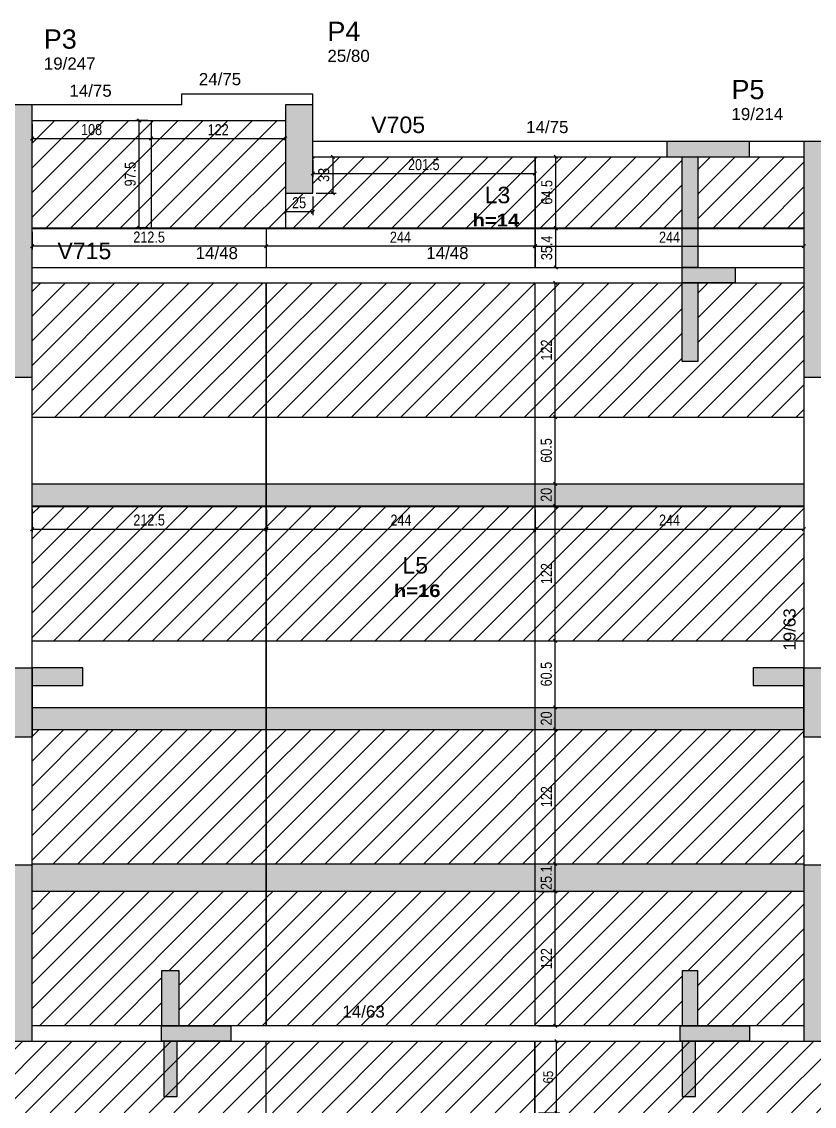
# Model space of a CAD drawing. Extents: x 3022 to 8661, y -614 to 3008.
# Drawn here: x 4846 to 5566, y 1190 to 2175 of the extents above; entities that cross this region are included whole.
import ezdxf

# ---------------------------------------------------------------- set-up
doc = ezdxf.new("R2010")
doc.units = 0
doc.header["$PDMODE"] = 34
for name, color, linetype in [('COTA', 241, 'Continuous'), ('MTH-DIM-PILAR', 3, 'Continuous'), ('MTH-DIM-VIGA', 3, 'Continuous'), ('MTH-FACE-VIGA', 7, 'Continuous'), ('MTH-LINHA-SEÇÃO', 16, 'Continuous'), ('MTH-PILAR-SEGUE', 5, 'Continuous'), ('MTH-SOMBRA21', 150, 'Continuous'), ('MTH-SOMBRA25', 253, 'Continuous'), ('MTH-TIT1-PILAR', 5, 'Continuous'), ('MTH-TIT1-VIGA', 5, 'Continuous'), ('MTH-TXT-NEGRITO', 5, 'Continuous'), ('Painéis', 200, 'Continuous')]:
    doc.layers.add(name, color=color, linetype=linetype)
doc.layers.add('Hachura', color=251, linetype='Continuous', lineweight=9)
doc.styles.add('COTA TECNICA', font='techl___.ttf', dxfattribs={"height": 10})
doc.styles.add('COTA TECNICA-50', font='techl___.ttf', dxfattribs={"height": 9})
doc.styles.add('TQS_ARIAL', font='arial.ttf')
doc.styles.add('TQS_ARIAL_BLACK', font='ariblk.ttf')
doc.dimstyles.new('COTA PAINEL-50', dxfattribs={"dimtxt": 9, "dimasz": 3, "dimexe": 3, "dimexo": 3, "dimgap": 3, "dimtad": 1, "dimdec": 1, "dimzin": 12, "dimdsep": 46, "dimtxsty": 'COTA TECNICA-50', "dimblk1": 'OBLIQUE', "dimblk2": 'OBLIQUE', "dimsah": 1, "dimcen": 0.9, "dimclrd": 4, "dimclre": 4, "dimclrt": 240, "dimadec": 1, "dimazin": 3, "dimtfac": 1, "dimtdec": 1, "dimtmove": 0, "dimatfit": 3, "dimfxl": 1, "dimtolj": 1, "dimtzin": 12, "dimarcsym": 0})
doc.dimstyles.new('PAINEL', dxfattribs={"dimtxt": 10, "dimasz": 3, "dimexe": 3, "dimexo": 3, "dimgap": 3, "dimtad": 1, "dimdec": 1, "dimzin": 12, "dimdsep": 46, "dimtxsty": 'COTA TECNICA', "dimblk1": 'OBLIQUE', "dimblk2": 'OBLIQUE', "dimsah": 1, "dimcen": 0.9, "dimclrd": 4, "dimclre": 4, "dimclrt": 240, "dimadec": 1, "dimazin": 3, "dimtfac": 1, "dimtdec": 1, "dimtmove": 0, "dimatfit": 3, "dimfxl": 1, "dimtolj": 1, "dimtzin": 12, "dimarcsym": 0})
pattern_1 = [(45, (1084.576, 0), (-11.22532, 11.22532), [])]

# ---------------------------------------------------------------- blocks, each defined once
blk = doc.blocks.new('_Oblique')
at = {"color": 0, "linetype": 'ByBlock', "lineweight": -2}
blk.add_line((-0.5, -0.5), (0.5, 0.5), dxfattribs=at)
blk = doc.blocks.new('*D1265')
at = {"layer": 'COTA', "color": 4, "lineweight": -2, "transparency": 16777216}
for p, q in [((5315.64, 1249.35), (5335.02, 1249.35)), ((5332.02, 1184.35), (5332.02, 1249.35)), ((5315.64, 1184.35), (5335.02, 1184.35))]:
    blk.add_line(p, q, dxfattribs=at)
at = {"layer": 'Defpoints', "color": 0, "transparency": 16777216}
for p in [(5312.64, 1249.35), (5332.02, 1249.35), (5312.64, 1184.35)]:
    blk.add_point(p, dxfattribs=at)
at = {"layer": 'COTA', "color": 4, "lineweight": -2, "transparency": 16777216, "xscale": 3, "yscale": 3, "zscale": 3}
for p, rotation in [((5332.02, 1249.35), 90), ((5332.02, 1184.35), 270)]:
    blk.add_blockref('_Oblique', p, dxfattribs=dict(at, rotation=rotation))
at = {"layer": 'COTA', "color": 240, "transparency": 16777216, "insert": (5324.42, 1216.85), "char_height": 9, "attachment_point": 5, "rotation": 90, "style": 'COTA TECNICA-50'}
blk.add_mtext('\\A1;65', dxfattribs=at)
blk = doc.blocks.new('*D1333')
at = {"layer": 'COTA', "color": 4, "lineweight": -2, "transparency": 16777216}
for p, q in [((4855.64, 1732.45), (4855.64, 1711.42)), ((5068.14, 1731.95), (5068.14, 1711.42)), ((4855.64, 1714.42), (5068.14, 1714.42))]:
    blk.add_line(p, q, dxfattribs=at)
at = {"layer": 'Defpoints', "color": 0, "transparency": 16777216}
for p in [(4855.64, 1735.45), (5068.14, 1734.95), (5068.14, 1714.42)]:
    blk.add_point(p, dxfattribs=at)
at = {"layer": 'COTA', "color": 4, "lineweight": -2, "transparency": 16777216, "xscale": 3, "yscale": 3, "zscale": 3, "rotation": 180}
blk.add_blockref('_Oblique', (4855.64, 1714.42), dxfattribs=at)
at = {"layer": 'COTA', "color": 4, "lineweight": -2, "transparency": 16777216, "xscale": 3, "yscale": 3, "zscale": 3}
blk.add_blockref('_Oblique', (5068.14, 1714.42), dxfattribs=at)
at = {"layer": 'COTA', "color": 240, "transparency": 16777216, "insert": (4961.89, 1722.53), "char_height": 10, "attachment_point": 5, "style": 'COTA TECNICA'}
blk.add_mtext('\\A1;212.5', dxfattribs=at)
blk = doc.blocks.new('*D1334')
at = {"layer": 'COTA', "color": 4, "lineweight": -2, "transparency": 16777216}
for p, q in [((5068.64, 1731.95), (5068.64, 1711.42)), ((5312.64, 1731.95), (5312.64, 1711.42)), ((5068.64, 1714.42), (5312.64, 1714.42))]:
    blk.add_line(p, q, dxfattribs=at)
at = {"layer": 'Defpoints', "color": 0, "transparency": 16777216}
for p in [(5068.64, 1734.95), (5312.64, 1734.95), (5312.64, 1714.42)]:
    blk.add_point(p, dxfattribs=at)
at = {"layer": 'COTA', "color": 4, "lineweight": -2, "transparency": 16777216, "xscale": 3, "yscale": 3, "zscale": 3, "rotation": 180}
blk.add_blockref('_Oblique', (5068.64, 1714.42), dxfattribs=at)
at = {"layer": 'COTA', "color": 4, "lineweight": -2, "transparency": 16777216, "xscale": 3, "yscale": 3, "zscale": 3}
blk.add_blockref('_Oblique', (5312.64, 1714.42), dxfattribs=at)
at = {"layer": 'COTA', "color": 240, "transparency": 16777216, "insert": (5190.64, 1722.49), "char_height": 10, "attachment_point": 5, "style": 'COTA TECNICA'}
blk.add_mtext('\\A1;244', dxfattribs=at)
blk = doc.blocks.new('*D1335')
at = {"layer": 'COTA', "color": 4, "lineweight": -2, "transparency": 16777216}
for p, q in [((5312.64, 1731.95), (5312.64, 1711.42)), ((5556.64, 1731.95), (5556.64, 1711.42)), ((5312.64, 1714.42), (5556.64, 1714.42))]:
    blk.add_line(p, q, dxfattribs=at)
at = {"layer": 'Defpoints', "color": 0, "transparency": 16777216}
for p in [(5312.64, 1734.95), (5556.64, 1734.95), (5556.64, 1714.42)]:
    blk.add_point(p, dxfattribs=at)
at = {"layer": 'COTA', "color": 4, "lineweight": -2, "transparency": 16777216, "xscale": 3, "yscale": 3, "zscale": 3, "rotation": 180}
blk.add_blockref('_Oblique', (5312.64, 1714.42), dxfattribs=at)
at = {"layer": 'COTA', "color": 4, "lineweight": -2, "transparency": 16777216, "xscale": 3, "yscale": 3, "zscale": 3}
blk.add_blockref('_Oblique', (5556.64, 1714.42), dxfattribs=at)
at = {"layer": 'COTA', "color": 240, "transparency": 16777216, "insert": (5434.64, 1722.49), "char_height": 10, "attachment_point": 5, "style": 'COTA TECNICA'}
blk.add_mtext('\\A1;244', dxfattribs=at)
blk = doc.blocks.new('*D1336')
at = {"layer": 'COTA', "color": 4, "lineweight": -2, "transparency": 16777216}
for p, q in [((5315.64, 1385.35), (5333.82, 1385.35)), ((5330.82, 1263.35), (5330.82, 1385.35)), ((5315.64, 1263.35), (5333.82, 1263.35))]:
    blk.add_line(p, q, dxfattribs=at)
at = {"layer": 'Defpoints', "color": 0, "transparency": 16777216}
for p in [(5312.64, 1385.35), (5330.82, 1385.35), (5312.64, 1263.35)]:
    blk.add_point(p, dxfattribs=at)
at = {"layer": 'COTA', "color": 4, "lineweight": -2, "transparency": 16777216, "xscale": 3, "yscale": 3, "zscale": 3}
for p, rotation in [((5330.82, 1385.35), 90), ((5330.82, 1263.35), 270)]:
    blk.add_blockref('_Oblique', p, dxfattribs=dict(at, rotation=rotation))
at = {"layer": 'COTA', "color": 240, "transparency": 16777216, "insert": (5322.76, 1324.35), "char_height": 10, "attachment_point": 5, "rotation": 90, "style": 'COTA TECNICA'}
blk.add_mtext('\\A1;122', dxfattribs=at)
blk = doc.blocks.new('*D1337')
at = {"layer": 'COTA', "color": 4, "lineweight": -2, "transparency": 16777216}
for p, q in [((5315.64, 1410.45), (5333.82, 1410.45)), ((5330.82, 1385.35), (5330.82, 1410.45)), ((5315.64, 1385.35), (5333.82, 1385.35))]:
    blk.add_line(p, q, dxfattribs=at)
at = {"layer": 'Defpoints', "color": 0, "transparency": 16777216}
for p in [(5312.64, 1410.45), (5330.82, 1410.45), (5312.64, 1385.35)]:
    blk.add_point(p, dxfattribs=at)
at = {"layer": 'COTA', "color": 4, "lineweight": -2, "transparency": 16777216, "xscale": 3, "yscale": 3, "zscale": 3}
for p, rotation in [((5330.82, 1410.45), 90), ((5330.82, 1385.35), 270)]:
    blk.add_blockref('_Oblique', p, dxfattribs=dict(at, rotation=rotation))
at = {"layer": 'COTA', "color": 240, "transparency": 16777216, "insert": (5322.71, 1397.9), "char_height": 10, "attachment_point": 5, "rotation": 90, "style": 'COTA TECNICA'}
blk.add_mtext('\\A1;25.1', dxfattribs=at)
blk = doc.blocks.new('*D1338')
at = {"layer": 'COTA', "color": 4, "lineweight": -2, "transparency": 16777216}
for p, q in [((5315.64, 1532.45), (5333.82, 1532.45)), ((5330.82, 1410.45), (5330.82, 1532.45)), ((5315.64, 1410.45), (5333.82, 1410.45))]:
    blk.add_line(p, q, dxfattribs=at)
at = {"layer": 'Defpoints', "color": 0, "transparency": 16777216}
for p in [(5312.64, 1532.45), (5330.82, 1532.45), (5312.64, 1410.45)]:
    blk.add_point(p, dxfattribs=at)
at = {"layer": 'COTA', "color": 4, "lineweight": -2, "transparency": 16777216, "xscale": 3, "yscale": 3, "zscale": 3}
for p, rotation in [((5330.82, 1532.45), 90), ((5330.82, 1410.45), 270)]:
    blk.add_blockref('_Oblique', p, dxfattribs=dict(at, rotation=rotation))
at = {"layer": 'COTA', "color": 240, "transparency": 16777216, "insert": (5322.76, 1471.45), "char_height": 10, "attachment_point": 5, "rotation": 90, "style": 'COTA TECNICA'}
blk.add_mtext('\\A1;122', dxfattribs=at)
blk = doc.blocks.new('*D1339')
at = {"layer": 'COTA', "color": 4, "lineweight": -2, "transparency": 16777216}
for p, q in [((5315.64, 1552.45), (5333.82, 1552.45)), ((5330.82, 1532.45), (5330.82, 1552.45)), ((5315.64, 1532.45), (5333.82, 1532.45))]:
    blk.add_line(p, q, dxfattribs=at)
at = {"layer": 'Defpoints', "color": 0, "transparency": 16777216}
for p in [(5312.64, 1552.45), (5330.82, 1552.45), (5312.64, 1532.45)]:
    blk.add_point(p, dxfattribs=at)
at = {"layer": 'COTA', "color": 4, "lineweight": -2, "transparency": 16777216, "xscale": 3, "yscale": 3, "zscale": 3}
for p, rotation in [((5330.82, 1552.45), 90), ((5330.82, 1532.45), 270)]:
    blk.add_blockref('_Oblique', p, dxfattribs=dict(at, rotation=rotation))
at = {"layer": 'COTA', "color": 240, "transparency": 16777216, "insert": (5322.72, 1542.45), "char_height": 10, "attachment_point": 5, "rotation": 90, "style": 'COTA TECNICA'}
blk.add_mtext('\\A1;20', dxfattribs=at)
blk = doc.blocks.new('*D1340')
at = {"layer": 'COTA', "color": 4, "lineweight": -2, "transparency": 16777216}
for p, q in [((5315.64, 1612.95), (5333.82, 1612.95)), ((5330.82, 1552.45), (5330.82, 1612.95)), ((5315.64, 1552.45), (5333.82, 1552.45))]:
    blk.add_line(p, q, dxfattribs=at)
at = {"layer": 'Defpoints', "color": 0, "transparency": 16777216}
for p in [(5312.64, 1612.95), (5330.82, 1612.95), (5312.64, 1552.45)]:
    blk.add_point(p, dxfattribs=at)
at = {"layer": 'COTA', "color": 4, "lineweight": -2, "transparency": 16777216, "xscale": 3, "yscale": 3, "zscale": 3}
for p, rotation in [((5330.82, 1612.95), 90), ((5330.82, 1552.45), 270)]:
    blk.add_blockref('_Oblique', p, dxfattribs=dict(at, rotation=rotation))
at = {"layer": 'COTA', "color": 240, "transparency": 16777216, "insert": (5322.71, 1582.7), "char_height": 10, "attachment_point": 5, "rotation": 90, "style": 'COTA TECNICA'}
blk.add_mtext('\\A1;60.5', dxfattribs=at)
blk = doc.blocks.new('*D1341')
at = {"layer": 'COTA', "color": 4, "lineweight": -2, "transparency": 16777216}
for p, q in [((5315.64, 1734.95), (5333.82, 1734.95)), ((5330.82, 1612.95), (5330.82, 1734.95)), ((5315.64, 1612.95), (5333.82, 1612.95))]:
    blk.add_line(p, q, dxfattribs=at)
at = {"layer": 'Defpoints', "color": 0, "transparency": 16777216}
for p in [(5312.64, 1734.95), (5330.82, 1734.95), (5312.64, 1612.95)]:
    blk.add_point(p, dxfattribs=at)
at = {"layer": 'COTA', "color": 4, "lineweight": -2, "transparency": 16777216, "xscale": 3, "yscale": 3, "zscale": 3}
for p, rotation in [((5330.82, 1734.95), 90), ((5330.82, 1612.95), 270)]:
    blk.add_blockref('_Oblique', p, dxfattribs=dict(at, rotation=rotation))
at = {"layer": 'COTA', "color": 240, "transparency": 16777216, "insert": (5322.76, 1673.95), "char_height": 10, "attachment_point": 5, "rotation": 90, "style": 'COTA TECNICA'}
blk.add_mtext('\\A1;122', dxfattribs=at)
blk = doc.blocks.new('*D1342')
at = {"layer": 'COTA', "color": 4, "lineweight": -2, "transparency": 16777216}
for p, q in [((5315.64, 1755.45), (5333.82, 1755.45)), ((5330.82, 1735.45), (5330.82, 1755.45)), ((5315.64, 1735.45), (5333.82, 1735.45))]:
    blk.add_line(p, q, dxfattribs=at)
at = {"layer": 'Defpoints', "color": 0, "transparency": 16777216}
for p in [(5312.64, 1755.45), (5330.82, 1755.45), (5312.64, 1735.45)]:
    blk.add_point(p, dxfattribs=at)
at = {"layer": 'COTA', "color": 4, "lineweight": -2, "transparency": 16777216, "xscale": 3, "yscale": 3, "zscale": 3}
for p, rotation in [((5330.82, 1755.45), 90), ((5330.82, 1735.45), 270)]:
    blk.add_blockref('_Oblique', p, dxfattribs=dict(at, rotation=rotation))
at = {"layer": 'COTA', "color": 240, "transparency": 16777216, "insert": (5322.72, 1745.45), "char_height": 10, "attachment_point": 5, "rotation": 90, "style": 'COTA TECNICA'}
blk.add_mtext('\\A1;20', dxfattribs=at)
blk = doc.blocks.new('*D1343')
at = {"layer": 'COTA', "color": 4, "lineweight": -2, "transparency": 16777216}
for p, q in [((5315.64, 1815.95), (5333.82, 1815.95)), ((5330.82, 1755.45), (5330.82, 1815.95)), ((5315.64, 1755.45), (5333.82, 1755.45))]:
    blk.add_line(p, q, dxfattribs=at)
at = {"layer": 'Defpoints', "color": 0, "transparency": 16777216}
for p in [(5312.64, 1815.95), (5330.82, 1815.95), (5312.64, 1755.45)]:
    blk.add_point(p, dxfattribs=at)
at = {"layer": 'COTA', "color": 4, "lineweight": -2, "transparency": 16777216, "xscale": 3, "yscale": 3, "zscale": 3}
for p, rotation in [((5330.82, 1815.95), 90), ((5330.82, 1755.45), 270)]:
    blk.add_blockref('_Oblique', p, dxfattribs=dict(at, rotation=rotation))
at = {"layer": 'COTA', "color": 240, "transparency": 16777216, "insert": (5322.71, 1785.7), "char_height": 10, "attachment_point": 5, "rotation": 90, "style": 'COTA TECNICA'}
blk.add_mtext('\\A1;60.5', dxfattribs=at)
blk = doc.blocks.new('*D1344')
at = {"layer": 'COTA', "color": 4, "lineweight": -2, "transparency": 16777216}
for p, q in [((5315.64, 1937.95), (5333.82, 1937.95)), ((5330.82, 1815.95), (5330.82, 1937.95)), ((5315.64, 1815.95), (5333.82, 1815.95))]:
    blk.add_line(p, q, dxfattribs=at)
at = {"layer": 'Defpoints', "color": 0, "transparency": 16777216}
for p in [(5312.64, 1937.95), (5330.82, 1937.95), (5312.64, 1815.95)]:
    blk.add_point(p, dxfattribs=at)
at = {"layer": 'COTA', "color": 4, "lineweight": -2, "transparency": 16777216, "xscale": 3, "yscale": 3, "zscale": 3}
for p, rotation in [((5330.82, 1937.95), 90), ((5330.82, 1815.95), 270)]:
    blk.add_blockref('_Oblique', p, dxfattribs=dict(at, rotation=rotation))
at = {"layer": 'COTA', "color": 240, "transparency": 16777216, "insert": (5322.76, 1876.95), "char_height": 10, "attachment_point": 5, "rotation": 90, "style": 'COTA TECNICA'}
blk.add_mtext('\\A1;122', dxfattribs=at)
blk = doc.blocks.new('*D1357')
at = {"layer": 'COTA', "color": 4, "lineweight": -2, "transparency": 16777216}
for p, q in [((4855.64, 2082.35), (4855.64, 2065.85)), ((4963.64, 2082.35), (4963.64, 2065.85)), ((4855.64, 2068.85), (4963.64, 2068.85))]:
    blk.add_line(p, q, dxfattribs=at)
at = {"layer": 'Defpoints', "color": 0, "transparency": 16777216}
for p in [(4855.64, 2085.35), (4963.64, 2085.35), (4963.64, 2068.85)]:
    blk.add_point(p, dxfattribs=at)
at = {"layer": 'COTA', "color": 4, "lineweight": -2, "transparency": 16777216, "xscale": 3, "yscale": 3, "zscale": 3, "rotation": 180}
blk.add_blockref('_Oblique', (4855.64, 2068.85), dxfattribs=at)
at = {"layer": 'COTA', "color": 4, "lineweight": -2, "transparency": 16777216, "xscale": 3, "yscale": 3, "zscale": 3}
blk.add_blockref('_Oblique', (4963.64, 2068.85), dxfattribs=at)
at = {"layer": 'COTA', "color": 240, "transparency": 16777216, "insert": (4909.64, 2076.97), "char_height": 10, "attachment_point": 5, "style": 'COTA TECNICA'}
blk.add_mtext('\\A1;108', dxfattribs=at)
blk = doc.blocks.new('*D1358')
at = {"layer": 'COTA', "color": 4, "lineweight": -2, "transparency": 16777216}
for p, q in [((4963.64, 2082.35), (4963.64, 2065.85)), ((5085.64, 2082.35), (5085.64, 2065.85)), ((4963.64, 2068.85), (5085.64, 2068.85))]:
    blk.add_line(p, q, dxfattribs=at)
at = {"layer": 'Defpoints', "color": 0, "transparency": 16777216}
for p in [(4963.64, 2085.35), (5085.64, 2085.35), (5085.64, 2068.85)]:
    blk.add_point(p, dxfattribs=at)
at = {"layer": 'COTA', "color": 4, "lineweight": -2, "transparency": 16777216, "xscale": 3, "yscale": 3, "zscale": 3, "rotation": 180}
blk.add_blockref('_Oblique', (4963.64, 2068.85), dxfattribs=at)
at = {"layer": 'COTA', "color": 4, "lineweight": -2, "transparency": 16777216, "xscale": 3, "yscale": 3, "zscale": 3}
blk.add_blockref('_Oblique', (5085.64, 2068.85), dxfattribs=at)
at = {"layer": 'COTA', "color": 240, "transparency": 16777216, "insert": (5024.64, 2076.91), "char_height": 10, "attachment_point": 5, "style": 'COTA TECNICA'}
blk.add_mtext('\\A1;122', dxfattribs=at)
blk = doc.blocks.new('*D1359')
at = {"layer": 'COTA', "color": 4, "lineweight": -2, "transparency": 16777216}
for p, q in [((4960.64, 2085.35), (4949.88, 2085.35)), ((4952.88, 1987.85), (4952.88, 2085.35)), ((4960.64, 1987.85), (4949.88, 1987.85))]:
    blk.add_line(p, q, dxfattribs=at)
at = {"layer": 'Defpoints', "color": 0, "transparency": 16777216}
for p in [(4952.88, 2085.35), (4963.64, 2085.35), (4963.64, 1987.85)]:
    blk.add_point(p, dxfattribs=at)
at = {"layer": 'COTA', "color": 4, "lineweight": -2, "transparency": 16777216, "xscale": 3, "yscale": 3, "zscale": 3}
for p, rotation in [((4952.88, 2085.35), 90), ((4952.88, 1987.85), 270)]:
    blk.add_blockref('_Oblique', p, dxfattribs=dict(at, rotation=rotation))
at = {"layer": 'COTA', "color": 240, "transparency": 16777216, "insert": (4944.74, 2036.6), "char_height": 10, "attachment_point": 5, "rotation": 90, "style": 'COTA TECNICA'}
blk.add_mtext('\\A1;97.5', dxfattribs=at)
blk = doc.blocks.new('*D1362')
at = {"layer": 'COTA', "color": 4, "lineweight": -2, "transparency": 16777216}
for p, q in [((5312.64, 1984.85), (5312.64, 1968.27)), ((5556.64, 1984.85), (5556.64, 1968.27)), ((5312.64, 1971.27), (5556.64, 1971.27))]:
    blk.add_line(p, q, dxfattribs=at)
at = {"layer": 'Defpoints', "color": 0, "transparency": 16777216}
for p in [(5312.64, 1987.85), (5556.64, 1987.85), (5556.64, 1971.27)]:
    blk.add_point(p, dxfattribs=at)
at = {"layer": 'COTA', "color": 4, "lineweight": -2, "transparency": 16777216, "xscale": 3, "yscale": 3, "zscale": 3, "rotation": 180}
blk.add_blockref('_Oblique', (5312.64, 1971.27), dxfattribs=at)
at = {"layer": 'COTA', "color": 4, "lineweight": -2, "transparency": 16777216, "xscale": 3, "yscale": 3, "zscale": 3}
blk.add_blockref('_Oblique', (5556.64, 1971.27), dxfattribs=at)
at = {"layer": 'COTA', "color": 240, "transparency": 16777216, "insert": (5434.64, 1979.34), "char_height": 10, "attachment_point": 5, "style": 'COTA TECNICA'}
blk.add_mtext('\\A1;244', dxfattribs=at)
blk = doc.blocks.new('*D1363')
at = {"layer": 'COTA', "color": 4, "lineweight": -2, "transparency": 16777216}
for p, q in [((5068.14, 1984.35), (5068.14, 1968.27)), ((5312.14, 1984.35), (5312.14, 1968.27)), ((5312.14, 1971.27), (5068.14, 1971.27))]:
    blk.add_line(p, q, dxfattribs=at)
at = {"layer": 'Defpoints', "color": 0, "transparency": 16777216}
for p in [(5068.14, 1987.35), (5312.14, 1987.35), (5068.14, 1971.27)]:
    blk.add_point(p, dxfattribs=at)
at = {"layer": 'COTA', "color": 4, "lineweight": -2, "transparency": 16777216, "xscale": 3, "yscale": 3, "zscale": 3, "rotation": 180}
blk.add_blockref('_Oblique', (5068.14, 1971.27), dxfattribs=at)
at = {"layer": 'COTA', "color": 4, "lineweight": -2, "transparency": 16777216, "xscale": 3, "yscale": 3, "zscale": 3}
blk.add_blockref('_Oblique', (5312.14, 1971.27), dxfattribs=at)
at = {"layer": 'COTA', "color": 240, "transparency": 16777216, "insert": (5190.14, 1979.34), "char_height": 10, "attachment_point": 5, "style": 'COTA TECNICA'}
blk.add_mtext('\\A1;244', dxfattribs=at)
blk = doc.blocks.new('*D1364')
at = {"layer": 'COTA', "color": 4, "lineweight": -2, "transparency": 16777216}
for p, q in [((4855.64, 1984.35), (4855.64, 1968.27)), ((5068.14, 1984.35), (5068.14, 1968.27)), ((5068.14, 1971.27), (4855.64, 1971.27))]:
    blk.add_line(p, q, dxfattribs=at)
at = {"layer": 'Defpoints', "color": 0, "transparency": 16777216}
for p in [(4855.64, 1987.35), (5068.14, 1987.35), (4855.64, 1971.27)]:
    blk.add_point(p, dxfattribs=at)
at = {"layer": 'COTA', "color": 4, "lineweight": -2, "transparency": 16777216, "xscale": 3, "yscale": 3, "zscale": 3, "rotation": 180}
blk.add_blockref('_Oblique', (4855.64, 1971.27), dxfattribs=at)
at = {"layer": 'COTA', "color": 4, "lineweight": -2, "transparency": 16777216, "xscale": 3, "yscale": 3, "zscale": 3}
blk.add_blockref('_Oblique', (5068.14, 1971.27), dxfattribs=at)
at = {"layer": 'COTA', "color": 240, "transparency": 16777216, "insert": (4961.89, 1979.38), "char_height": 10, "attachment_point": 5, "style": 'COTA TECNICA'}
blk.add_mtext('\\A1;212.5', dxfattribs=at)
blk = doc.blocks.new('*D1365')
at = {"layer": 'COTA', "color": 4, "lineweight": -2, "transparency": 16777216}
for p, q in [((5085.64, 2016.35), (5085.64, 1999.48)), ((5110.64, 2016.35), (5110.64, 1999.48)), ((5110.64, 2002.48), (5085.64, 2002.48))]:
    blk.add_line(p, q, dxfattribs=at)
at = {"layer": 'Defpoints', "color": 0, "transparency": 16777216}
for p in [(5085.64, 2019.35), (5110.64, 2019.35), (5085.64, 2002.48)]:
    blk.add_point(p, dxfattribs=at)
at = {"layer": 'COTA', "color": 4, "lineweight": -2, "transparency": 16777216, "xscale": 3, "yscale": 3, "zscale": 3, "rotation": 180}
blk.add_blockref('_Oblique', (5085.64, 2002.48), dxfattribs=at)
at = {"layer": 'COTA', "color": 4, "lineweight": -2, "transparency": 16777216, "xscale": 3, "yscale": 3, "zscale": 3}
blk.add_blockref('_Oblique', (5110.64, 2002.48), dxfattribs=at)
at = {"layer": 'COTA', "color": 240, "transparency": 16777216, "insert": (5098.14, 2010.59), "char_height": 10, "attachment_point": 5, "style": 'COTA TECNICA'}
blk.add_mtext('\\A1;25', dxfattribs=at)
blk = doc.blocks.new('*D1366')
at = {"layer": 'COTA', "color": 4, "lineweight": -2, "transparency": 16777216}
for p, q in [((5113.64, 2052.35), (5131.77, 2052.35)), ((5128.77, 2052.35), (5128.77, 2019.35)), ((5113.64, 2019.35), (5131.77, 2019.35))]:
    blk.add_line(p, q, dxfattribs=at)
at = {"layer": 'Defpoints', "color": 0, "transparency": 16777216}
for p in [(5110.64, 2052.35), (5110.64, 2019.35), (5128.77, 2019.35)]:
    blk.add_point(p, dxfattribs=at)
at = {"layer": 'COTA', "color": 4, "lineweight": -2, "transparency": 16777216, "xscale": 3, "yscale": 3, "zscale": 3}
for p, rotation in [((5128.77, 2052.35), 90), ((5128.77, 2019.35), 270)]:
    blk.add_blockref('_Oblique', p, dxfattribs=dict(at, rotation=rotation))
at = {"layer": 'COTA', "color": 240, "transparency": 16777216, "insert": (5120.55, 2035.85), "char_height": 10, "attachment_point": 5, "rotation": 90, "style": 'COTA TECNICA'}
blk.add_mtext('\\A1;33', dxfattribs=at)
blk = doc.blocks.new('*D1367')
at = {"layer": 'COTA', "color": 4, "lineweight": -2, "transparency": 16777216}
for p, q in [((5110.64, 2049.35), (5110.64, 2034.04)), ((5312.14, 2049.35), (5312.14, 2034.04)), ((5110.64, 2037.04), (5312.14, 2037.04))]:
    blk.add_line(p, q, dxfattribs=at)
at = {"layer": 'Defpoints', "color": 0, "transparency": 16777216}
for p in [(5110.64, 2052.35), (5312.14, 2052.35), (5312.14, 2037.04)]:
    blk.add_point(p, dxfattribs=at)
at = {"layer": 'COTA', "color": 4, "lineweight": -2, "transparency": 16777216, "xscale": 3, "yscale": 3, "zscale": 3, "rotation": 180}
blk.add_blockref('_Oblique', (5110.64, 2037.04), dxfattribs=at)
at = {"layer": 'COTA', "color": 4, "lineweight": -2, "transparency": 16777216, "xscale": 3, "yscale": 3, "zscale": 3}
blk.add_blockref('_Oblique', (5312.14, 2037.04), dxfattribs=at)
at = {"layer": 'COTA', "color": 240, "transparency": 16777216, "insert": (5211.39, 2045.15), "char_height": 10, "attachment_point": 5, "style": 'COTA TECNICA'}
blk.add_mtext('\\A1;201.5', dxfattribs=at)
blk = doc.blocks.new('*D1368')
at = {"layer": 'COTA', "color": 4, "lineweight": -2, "transparency": 16777216}
for p, q in [((5315.64, 1987.35), (5334.31, 1987.35)), ((5331.31, 1951.95), (5331.31, 1987.35)), ((5315.64, 1951.95), (5334.31, 1951.95))]:
    blk.add_line(p, q, dxfattribs=at)
at = {"layer": 'Defpoints', "color": 0, "transparency": 16777216}
for p in [(5312.64, 1987.35), (5331.31, 1987.35), (5312.64, 1951.95)]:
    blk.add_point(p, dxfattribs=at)
at = {"layer": 'COTA', "color": 4, "lineweight": -2, "transparency": 16777216, "xscale": 3, "yscale": 3, "zscale": 3}
for p, rotation in [((5331.31, 1987.35), 90), ((5331.31, 1951.95), 270)]:
    blk.add_blockref('_Oblique', p, dxfattribs=dict(at, rotation=rotation))
at = {"layer": 'COTA', "color": 240, "transparency": 16777216, "insert": (5323.09, 1969.65), "char_height": 10, "attachment_point": 5, "rotation": 90, "style": 'COTA TECNICA'}
blk.add_mtext('\\A1;35.4', dxfattribs=at)
blk = doc.blocks.new('*D1369')
at = {"layer": 'COTA', "color": 4, "lineweight": -2, "transparency": 16777216}
for p, q in [((5315.14, 2052.35), (5334.31, 2052.35)), ((5331.31, 1987.85), (5331.31, 2052.35)), ((5315.64, 1987.85), (5334.31, 1987.85))]:
    blk.add_line(p, q, dxfattribs=at)
at = {"layer": 'Defpoints', "color": 0, "transparency": 16777216}
for p in [(5312.14, 2052.35), (5331.31, 2052.35), (5312.64, 1987.85)]:
    blk.add_point(p, dxfattribs=at)
at = {"layer": 'COTA', "color": 4, "lineweight": -2, "transparency": 16777216, "xscale": 3, "yscale": 3, "zscale": 3}
for p, rotation in [((5331.31, 2052.35), 90), ((5331.31, 1987.85), 270)]:
    blk.add_blockref('_Oblique', p, dxfattribs=dict(at, rotation=rotation))
at = {"layer": 'COTA', "color": 240, "transparency": 16777216, "insert": (5323.2, 2020.1), "char_height": 10, "attachment_point": 5, "rotation": 90, "style": 'COTA TECNICA'}
blk.add_mtext('\\A1;64.5', dxfattribs=at)

msp = doc.modelspace()

# ---------------------------------------------------------------- hatches: boundary and pattern name
at = {"layer": 'Hachura', "linetype": 'ByBlock'}
h = msp.add_hatch(dxfattribs=at)
h.set_pattern_fill('ANSI31', color=256, scale=5)
h.set_pattern_definition(pattern_1)
h.paths.add_polyline_path([(4855.64, 2085.35), (4855.64, 1987.85), (4963.64, 1987.85), (4963.64, 2085.35)])
h.paths.add_polyline_path([(5085.64, 2085.35), (4963.64, 2085.35), (4963.64, 1987.85), (5085.64, 1987.85), (5085.64, 2019.35)])
h.paths.add_polyline_path([(5312.14, 1987.85), (5312.14, 2052.35), (5110.64, 2052.35), (5110.64, 2019.35), (5085.64, 2019.35), (5085.64, 1987.85)])
h.paths.add_polyline_path([(5446.24, 1987.85), (5446.24, 2052.35), (5432.24, 2052.35), (5312.64, 2052.35), (5312.64, 1987.85)])
h.paths.add_polyline_path([(5556.64, 1987.85), (5556.64, 2052.35), (5460.24, 2052.35), (5460.24, 1987.85)])
h = msp.add_hatch(dxfattribs=at)
h.set_pattern_fill('ANSI31', color=256, scale=5)
h.set_pattern_definition([(45, (-39.196, -112.321), (-11.22532, 11.22532), [])])
h.paths.add_polyline_path([(4677.14, 1249.35), (4677.14, 1195.85), (4677.14, 1184.35), (4824.14, 1184.35), (4824.14, 1249.35)])
h.paths.add_polyline_path([(4677.14, 1183.85), (4677.14, 1176.85), (4677.14, 1123.35), (4824.14, 1123.35), (4824.14, 1183.85)])
h.paths.add_polyline_path([(4824.14, 1183.85), (4824.14, 1123.35), (4836.64, 1123.35), (4855.64, 1123.35), (5068.14, 1123.35), (5068.14, 1183.85)])
h.paths.add_polyline_path([(4855.64, 1249.35), (4836.64, 1249.35), (4824.14, 1249.35), (4824.14, 1184.35), (5068.14, 1184.35), (5068.14, 1249.35)])
h.paths.add_polyline_path([(5312.14, 1184.35), (5312.14, 1249.35), (5068.14, 1249.35), (5068.14, 1184.35)])
h.paths.add_polyline_path([(5068.14, 1183.85), (5068.14, 1123.35), (5312.14, 1123.35), (5312.14, 1183.85)])
h.paths.add_polyline_path([(5312.64, 1183.85), (5312.64, 1123.35), (5556.64, 1123.35), (5556.64, 1183.85)])
h.paths.add_polyline_path([(5556.64, 1184.35), (5556.64, 1249.35), (5312.64, 1249.35), (5312.64, 1184.35)])
h.paths.add_polyline_path([(5800.64, 1184.35), (5800.64, 1249.35), (5575.64, 1249.35), (5556.64, 1249.35), (5556.64, 1184.35)])
h.paths.add_polyline_path([(5556.64, 1183.85), (5556.64, 1123.35), (5575.64, 1123.35), (5800.64, 1123.35), (5800.64, 1183.85)])
h.paths.add_polyline_path([(5800.64, 1183.85), (5800.64, 1123.35), (5864.64, 1123.35), (5864.64, 1128.35), (6044.64, 1128.35), (6044.64, 1183.85)])
h.paths.add_polyline_path([(6044.64, 1184.35), (6044.64, 1249.35), (6025.64, 1249.35), (5800.64, 1249.35), (5800.64, 1184.35)])
h.paths.add_polyline_path([(6288.64, 1224.85), (6288.64, 1285.35), (6044.64, 1285.35), (6044.64, 1249.35), (6044.64, 1224.85)])
h.paths.add_polyline_path([(6288.64, 1123.35), (6288.64, 1224.35), (6044.64, 1224.35), (6044.64, 1128.35), (6044.64, 1123.35)])
h.paths.add_polyline_path([(6414.14, 1123.35), (6414.14, 1128.35), (6532.64, 1128.35), (6532.64, 1224.35), (6288.64, 1224.35), (6288.64, 1123.35)])
h.paths.add_polyline_path([(6532.64, 1224.85), (6532.64, 1285.35), (6288.64, 1285.35), (6288.64, 1224.85)])
h.paths.add_polyline_path([(6776.64, 1224.85), (6776.64, 1285.35), (6717.64, 1285.35), (6532.64, 1285.35), (6532.64, 1224.85)])
h.paths.add_polyline_path([(6776.64, 1123.35), (6776.64, 1224.35), (6532.64, 1224.35), (6532.64, 1128.35), (6594.14, 1128.35), (6594.14, 1123.35)])
h.paths.add_polyline_path([(6963.64, 1123.35), (6963.64, 1128.35), (6963.64, 1224.35), (6777.14, 1224.35), (6777.14, 1123.35)])
h.paths.add_polyline_path([(6963.64, 1224.85), (6963.64, 1249.35), (6963.64, 1285.35), (6777.14, 1285.35), (6777.14, 1224.85)])
h.paths.add_polyline_path([(6839.64, 1456.35), (6717.64, 1456.35), (6717.64, 1305.35), (6839.64, 1305.35)])
h.paths.add_polyline_path([(6860.14, 1305.35), (6963.64, 1305.35), (6963.64, 1389.35), (6963.64, 1456.35), (6860.14, 1456.35)])
h.paths.add_polyline_path([(6963.64, 1578.35), (6860.14, 1578.35), (6860.14, 1456.35), (6963.64, 1456.35)])
h.paths.add_polyline_path([(6839.64, 1578.35), (6717.64, 1578.35), (6717.64, 1513.35), (6717.64, 1494.35), (6717.64, 1456.35), (6839.64, 1456.35)])
h.paths.add_polyline_path([(6839.64, 1822.35), (6735.64, 1822.35), (6735.64, 1722.35), (6735.64, 1703.35), (6717.64, 1703.35), (6717.64, 1578.35), (6839.64, 1578.35)])
h.paths.add_polyline_path([(6860.14, 1578.35), (6963.64, 1578.35), (6963.64, 1822.35), (6860.14, 1822.35)])
h.paths.add_polyline_path([(6963.64, 1965.35), (6860.14, 1965.35), (6860.14, 1822.35), (6963.64, 1822.35), (6963.64, 1899.35)])
h.paths.add_polyline_path([(6839.64, 1965.35), (6735.64, 1965.35), (6735.64, 1822.35), (6839.64, 1822.35)])
h.paths.add_polyline_path([(6044.64, 1721.35), (6148.14, 1721.35), (6148.14, 1965.35), (6044.64, 1965.35), (6044.64, 1899.35)])
h.paths.add_polyline_path([(6044.64, 1567.35), (6148.14, 1567.35), (6148.14, 1721.35), (6044.64, 1721.35)])
h.paths.add_polyline_path([(6044.64, 1445.35), (6148.14, 1445.35), (6148.14, 1567.35), (6044.64, 1567.35)])
h.paths.add_polyline_path([(6148.14, 1445.35), (6044.64, 1445.35), (6044.64, 1389.35), (6044.64, 1305.35), (6148.14, 1305.35)])
h.paths.add_polyline_path([(6290.64, 1305.35), (6290.64, 1445.35), (6168.64, 1445.35), (6168.64, 1305.35)])
h.paths.add_polyline_path([(6290.64, 1445.35), (6290.64, 1494.35), (6290.64, 1513.35), (6290.64, 1567.35), (6168.64, 1567.35), (6168.64, 1445.35)])
h.paths.add_polyline_path([(6290.64, 1703.35), (6290.64, 1721.35), (6168.64, 1721.35), (6168.64, 1567.35), (6290.64, 1567.35)])
h = msp.add_hatch(dxfattribs=at)
h.set_pattern_fill('ANSI31', color=256, scale=5)
h.set_pattern_definition(pattern_1)
h.paths.add_polyline_path([(4975.25, 1866.35), (4975.25, 1937.95), (4855.64, 1937.95), (4855.64, 1852.35), (4855.64, 1815.95), (5068.14, 1815.95), (5068.14, 1937.95), (4975.25, 1937.95)])
h.paths.add_polyline_path([(5312.64, 1815.95), (5312.64, 1937.95), (5068.64, 1937.95), (5068.64, 1815.95)])
h.paths.add_polyline_path([(5556.64, 1815.95), (5556.64, 1852.35), (5556.64, 1937.95), (5460.24, 1937.95), (5460.24, 1866.35), (5446.24, 1866.35), (5446.24, 1937.95), (5312.64, 1937.95), (5312.64, 1815.95)])
h.paths.add_polyline_path([(5556.64, 1612.95), (5556.64, 1734.95), (5312.64, 1734.95), (5312.64, 1612.95)])
h.paths.add_polyline_path([(5312.64, 1734.95), (5068.64, 1734.95), (5068.64, 1612.95), (5312.64, 1612.95)])
h.paths.add_polyline_path([(4855.64, 1734.95), (4855.64, 1612.95), (5068.14, 1612.95), (5068.14, 1734.95)])
h.paths.add_polyline_path([(4855.64, 1532.45), (4855.64, 1525.42), (4855.64, 1410.45), (5068.14, 1410.45), (5068.14, 1532.45)])
h.paths.add_polyline_path([(5312.64, 1410.45), (5312.64, 1532.45), (5068.64, 1532.45), (5068.64, 1410.45)])
h.paths.add_polyline_path([(5312.64, 1532.45), (5312.64, 1410.45), (5556.64, 1410.45), (5556.64, 1532.45)])
h.paths.add_polyline_path([(5446.24, 1313.35), (5460.24, 1313.35), (5460.24, 1263.35), (5507.24, 1263.35), (5556.64, 1263.35), (5556.64, 1385.35), (5312.64, 1385.35), (5312.64, 1263.35), (5446.24, 1263.35)])
h.paths.add_polyline_path([(5312.64, 1263.35), (5312.64, 1385.35), (5068.64, 1385.35), (5068.64, 1263.35)])
h.paths.add_polyline_path([(5068.14, 1385.35), (4855.64, 1385.35), (4855.64, 1263.35), (4973.25, 1263.35), (4973.25, 1313.35), (4989.25, 1313.35), (4989.25, 1263.35), (5036.25, 1263.35), (5068.14, 1263.35)])
at = {"layer": 'Hachura'}
h = msp.add_hatch(color=256, dxfattribs=at)
h.dxf.hatch_style = 1
h.paths.add_polyline_path([(4855.64, 1755.45), (4855.64, 1735.45), (5068.64, 1735.45), (5068.64, 1755.45)])
h.paths.add_polyline_path([(5068.64, 1755.45), (5068.64, 1735.45), (5312.64, 1735.45), (5312.64, 1755.45)])
h.paths.add_polyline_path([(5312.64, 1755.45), (5312.64, 1735.45), (5556.64, 1735.45), (5556.64, 1755.45)])
h.paths.add_polyline_path([(5556.64, 1532.45), (5556.64, 1552.45), (5312.64, 1552.45), (5312.64, 1532.45)])
h.paths.add_polyline_path([(5312.64, 1532.45), (5312.64, 1552.45), (5068.64, 1552.45), (5068.64, 1532.45)])
h.paths.add_polyline_path([(5068.64, 1532.45), (5068.64, 1552.45), (4855.64, 1552.45), (4855.64, 1532.45)])
h.paths.add_polyline_path([(4855.64, 1410.45), (4855.64, 1385.35), (5068.64, 1385.35), (5068.64, 1410.45)])
h.paths.add_polyline_path([(5312.64, 1385.35), (5312.64, 1410.45), (5068.64, 1410.45), (5068.64, 1385.35)])
h.paths.add_polyline_path([(5312.64, 1410.45), (5312.64, 1385.35), (5556.64, 1385.35), (5556.64, 1410.45)])

# ---------------------------------------------------------------- linework, layer by layer
at = {"layer": 'MTH-FACE-VIGA', "linetype": 'Continuous'}
for p, q in [((4991.64, 2099.35), (4991.64, 2109.35)), ((4991.64, 2109.35), (5110.64, 2109.35)), ((5110.64, 2099.35), (5110.64, 2109.35)), ((4991.64, 2099.35), (4855.64, 2099.35)), ((4855.64, 2085.35), (5085.64, 2085.35)), ((5556.64, 2066.35), (5110.64, 2066.35)), ((5110.64, 2052.35), (5556.64, 2052.35)), ((4855.64, 1951.95), (5556.64, 1951.95)), ((4855.64, 1937.95), (5556.64, 1937.95)), ((4855.64, 1409.35), (4855.64, 1852.35)), ((5556.64, 1852.35), (5556.64, 1409.35)), ((5556.64, 1263.35), (4855.64, 1263.35)), ((4855.64, 1249.35), (5556.64, 1249.35))]:
    msp.add_line(p, q, dxfattribs=at)
at = {"layer": 'MTH-LINHA-SEÇÃO', "linetype": 'Continuous'}
msp.add_line((5446.24, 1866.35), (5446.24, 2052.35), dxfattribs=at)
for points in [[(5507.24, 2066.35), (5432.24, 2066.35), (5432.24, 2052.35), (5507.24, 2052.35), (5507.24, 2066.35)], [(5446.24, 1951.95), (5446.24, 2052.35), (5460.24, 2052.35), (5460.24, 1951.95), (5446.24, 1951.95)], [(5494.24, 1937.95), (5446.24, 1937.95), (5446.24, 1951.95), (5494.24, 1951.95), (5494.24, 1937.95)], [(5446.24, 1866.35), (5446.24, 1937.95), (5460.24, 1937.95), (5460.24, 1866.35), (5446.24, 1866.35)], [(4836.64, 1525.42), (4836.64, 1588.42), (4855.64, 1588.42), (4855.64, 1525.42), (4836.64, 1525.42)], [(4901.64, 1588.42), (4855.64, 1588.42), (4855.64, 1572.42), (4901.64, 1572.42), (4901.64, 1588.42)], [(5556.64, 1588.42), (5510.64, 1588.42), (5510.64, 1572.42), (5556.64, 1572.42), (5556.64, 1588.42)], [(5556.64, 1525.42), (5556.64, 1588.42), (5575.64, 1588.42), (5575.64, 1525.42), (5556.64, 1525.42)], [(4973.25, 1313.35), (4973.25, 1263.35), (4989.25, 1263.35), (4989.25, 1313.35), (4973.25, 1313.35)], [(5446.24, 1313.35), (5446.24, 1263.35), (5460.24, 1263.35), (5460.24, 1313.35), (5446.24, 1313.35)], [(5036.25, 1249.35), (4973.25, 1249.35), (4973.25, 1263.35), (5036.25, 1263.35), (5036.25, 1249.35)], [(5507.24, 1249.35), (5444.24, 1249.35), (5444.24, 1263.35), (5507.24, 1263.35), (5507.24, 1249.35)], [(4975.25, 1249.35), (4975.25, 1199.35), (4987.25, 1199.35), (4987.25, 1249.35), (4975.25, 1249.35)], [(5446.24, 1249.35), (5446.24, 1199.35), (5458.24, 1199.35), (5458.24, 1249.35), (5446.24, 1249.35)]]:
    msp.add_lwpolyline(points, dxfattribs=at)
at = {"layer": 'MTH-PILAR-SEGUE', "linetype": 'Continuous'}
for points in [[(4836.64, 1852.35), (4855.64, 1852.35), (4855.64, 2099.35), (4836.64, 2099.35), (4836.64, 1852.35)], [(5085.64, 2019.35), (5110.64, 2019.35), (5110.64, 2099.35), (5085.64, 2099.35), (5085.64, 2019.35)], [(5556.64, 1852.35), (5575.64, 1852.35), (5575.64, 2066.35), (5556.64, 2066.35), (5556.64, 1852.35)], [(4836.64, 1249.35), (4855.64, 1249.35), (4855.64, 1409.35), (4836.64, 1409.35), (4836.64, 1249.35)], [(5556.64, 1249.35), (5575.64, 1249.35), (5575.64, 1409.35), (5556.64, 1409.35), (5556.64, 1249.35)]]:
    msp.add_lwpolyline(points, dxfattribs=at)
at = {"layer": 'MTH-SOMBRA21', "linetype": 'Continuous'}
for points in [[(5507.24, 2066.35), (5432.24, 2066.35), (5432.24, 2052.35)], [(5507.24, 2066.35), (5432.24, 2052.35), (5507.24, 2052.35)], [(5507.24, 2066.35), (5507.24, 2052.35), (5507.24, 2066.35)], [(5446.24, 1951.95), (5446.24, 2052.35), (5460.24, 2052.35)], [(5446.24, 1951.95), (5460.24, 2052.35), (5460.24, 1951.95)], [(5446.24, 1951.95), (5460.24, 1951.95), (5446.24, 1951.95)], [(5494.24, 1937.95), (5446.24, 1937.95), (5446.24, 1951.95)], [(5494.24, 1937.95), (5446.24, 1951.95), (5494.24, 1951.95)], [(5494.24, 1937.95), (5494.24, 1951.95), (5494.24, 1937.95)], [(5446.24, 1866.35), (5446.24, 1937.95), (5460.24, 1937.95)], [(5446.24, 1866.35), (5460.24, 1937.95), (5460.24, 1866.35)], [(4836.64, 1525.42), (4836.64, 1588.42), (4855.64, 1588.42)], [(4836.64, 1525.42), (4855.64, 1588.42), (4855.64, 1525.42)], [(4901.64, 1588.42), (4855.64, 1588.42), (4855.64, 1572.42)], [(4901.64, 1588.42), (4855.64, 1572.42), (4901.64, 1572.42)], [(4901.64, 1588.42), (4901.64, 1572.42), (4901.64, 1588.42)], [(5556.64, 1588.42), (5510.64, 1588.42), (5510.64, 1572.42)], [(5556.64, 1588.42), (5510.64, 1572.42), (5556.64, 1572.42)], [(5556.64, 1588.42), (5556.64, 1572.42), (5556.64, 1588.42)], [(5556.64, 1525.42), (5556.64, 1588.42), (5575.64, 1588.42)], [(5556.64, 1525.42), (5575.64, 1588.42), (5575.64, 1525.42)], [(4836.64, 1525.42), (4855.64, 1525.42), (4836.64, 1525.42)], [(5556.64, 1525.42), (5575.64, 1525.42), (5556.64, 1525.42)], [(4973.25, 1313.35), (4973.25, 1263.35), (4989.25, 1263.35)], [(4973.25, 1313.35), (4989.25, 1263.35), (4989.25, 1313.35)], [(5446.24, 1313.35), (5446.24, 1263.35), (5460.24, 1263.35)], [(5446.24, 1313.35), (5460.24, 1263.35), (5460.24, 1313.35)], [(5446.24, 1313.35), (5460.24, 1313.35), (5446.24, 1313.35)], [(5036.25, 1249.35), (4973.25, 1249.35), (4973.25, 1263.35)], [(5036.25, 1249.35), (4973.25, 1263.35), (5036.25, 1263.35)], [(5036.25, 1249.35), (5036.25, 1263.35), (5036.25, 1249.35)], [(5507.24, 1249.35), (5444.24, 1249.35), (5444.24, 1263.35)], [(5507.24, 1249.35), (5444.24, 1263.35), (5507.24, 1263.35)], [(5507.24, 1249.35), (5507.24, 1263.35), (5507.24, 1249.35)], [(4975.25, 1249.35), (4975.25, 1199.35), (4987.25, 1199.35)], [(4975.25, 1249.35), (4987.25, 1199.35), (4987.25, 1249.35)], [(4975.25, 1249.35), (4987.25, 1249.35), (4975.25, 1249.35)], [(5446.24, 1249.35), (5446.24, 1199.35), (5458.24, 1199.35)], [(5446.24, 1249.35), (5458.24, 1199.35), (5458.24, 1249.35)], [(5446.24, 1249.35), (5458.24, 1249.35), (5446.24, 1249.35)]]:
    msp.add_solid(points, dxfattribs=at)
at = {"layer": 'MTH-SOMBRA25', "linetype": 'Continuous'}
for points in [[(4836.64, 1852.35), (4855.64, 1852.35), (4855.64, 2099.35)], [(4836.64, 1852.35), (4855.64, 2099.35), (4836.64, 2099.35)], [(5085.64, 2019.35), (5110.64, 2019.35), (5110.64, 2099.35)], [(5085.64, 2019.35), (5110.64, 2099.35), (5085.64, 2099.35)], [(5085.64, 2019.35), (5085.64, 2099.35), (5085.64, 2019.35)], [(5556.64, 1852.35), (5575.64, 1852.35), (5575.64, 2066.35)], [(5556.64, 1852.35), (5575.64, 2066.35), (5556.64, 2066.35)], [(5556.64, 1852.35), (5556.64, 2066.35), (5556.64, 1852.35)], [(4836.64, 1249.35), (4855.64, 1249.35), (4855.64, 1409.35)], [(4836.64, 1249.35), (4855.64, 1409.35), (4836.64, 1409.35)], [(5556.64, 1249.35), (5575.64, 1249.35), (5575.64, 1409.35)], [(5556.64, 1249.35), (5575.64, 1409.35), (5556.64, 1409.35)], [(5556.64, 1249.35), (5556.64, 1409.35), (5556.64, 1249.35)]]:
    msp.add_solid(points, dxfattribs=at)
at = {"layer": 'Painéis'}
for p, q in [((4963.64, 2085.35), (4963.64, 1987.85)), ((5312.14, 2052.35), (5312.14, 1951.95)), ((5312.64, 2052.35), (5312.64, 1951.95)), ((5085.64, 2019.35), (5085.64, 1987.85)), ((4855.64, 1987.85), (5556.64, 1987.85)), ((4855.64, 1987.35), (5556.64, 1987.35)), ((5068.14, 1987.85), (5068.14, 1951.95)), ((5068.14, 1263.35), (5068.14, 1937.95)), ((5068.64, 1263.35), (5068.64, 1937.95)), ((5312.64, 1263.35), (5312.64, 1937.95)), ((4855.64, 1815.95), (5556.64, 1815.95)), ((4855.64, 1755.45), (5556.64, 1755.45)), ((4855.64, 1735.45), (5556.64, 1735.45)), ((4855.64, 1734.95), (5556.64, 1734.95)), ((4855.64, 1612.95), (5556.64, 1612.95)), ((4855.64, 1552.45), (5556.64, 1552.45)), ((4855.64, 1532.45), (5556.64, 1532.45)), ((4855.64, 1410.45), (5556.64, 1410.45)), ((5556.64, 1385.35), (4855.64, 1385.35)), ((5068.14, 1123.35), (5068.14, 1249.35)), ((5312.14, 1123.35), (5312.14, 1249.35)), ((5312.64, 1123.35), (5312.64, 1249.35))]:
    msp.add_line(p, q, dxfattribs=at)

# ---------------------------------------------------------------- texts
at = {"layer": 'MTH-DIM-PILAR', "linetype": 'Continuous', "style": 'TQS_ARIAL'}
for s, p in [('25/80', (5123.86, 2138.47)), ('19/247', (4866.27, 2131.48)), ('19/214', (5490.89, 2085.65))]:
    msp.add_text(s, height=11, dxfattribs=at).set_placement(p)
at = {"layer": 'MTH-DIM-VIGA', "linetype": 'Continuous', "style": 'TQS_ARIAL'}
for s, p in [('24/75', (5007.07, 2117.35)), ('14/75', (4889.49, 2106.85)), ('14/75', (5304.36, 2073.85)), ('14/48', (5004.14, 1959.45)), ('14/48', (5213.63, 1959.45)), ('14/63', (5137.48, 1270.85))]:
    msp.add_text(s, height=11, dxfattribs=at).set_placement(p)
msp.add_text('19/63', height=11, rotation=90, dxfattribs=at).set_placement((5549.14, 1603.97))
at = {"layer": 'MTH-TIT1-PILAR', "linetype": 'Continuous', "style": 'TQS_ARIAL'}
for s, p in [('P3', (4866.27, 2150.48)), ('P4', (5123.86, 2157.47)), ('P5', (5490.89, 2104.65))]:
    msp.add_text(s, height=17.5, dxfattribs=at).set_placement(p)
at = {"layer": 'MTH-TIT1-VIGA', "linetype": 'Continuous', "style": 'TQS_ARIAL'}
for s, p in [('V705', (5163.66, 2073.85)), ('L3', (5266.68, 2010.15)), ('V715', (4878.61, 1959.45)), ('L5', (5192, 1674))]:
    msp.add_text(s, height=15, dxfattribs=at).set_placement(p)
at = {"layer": 'MTH-TXT-NEGRITO', "color": 3, "linetype": 'Continuous', "style": 'TQS_ARIAL_BLACK'}
for s, p in [('h=14', (5255.71, 1989.06)), ('h=16', (5184.19, 1652.67))]:
    msp.add_text(s, height=11.5, dxfattribs=at).set_placement(p)

# ---------------------------------------------------------------- dimensions: what is measured, and where the dimension line sits
at = {"layer": 'COTA'}
for base, p1, p2, picture, middle in [((4963.64, 2068.85), (4855.64, 2085.35), (4963.64, 2085.35), '*D1357', (4909.64, 2076.97)), ((5312.14, 2037.04), (5110.64, 2052.35), (5312.14, 2052.35), '*D1367', (5211.39, 2045.15)), ((5085.64, 2002.48), (5110.64, 2019.35), (5085.64, 2019.35), '*D1365', (5098.14, 2010.59)), ((5068.14, 1971.27), (5312.14, 1987.35), (5068.14, 1987.35), '*D1363', (5190.14, 1979.34)), ((5068.14, 1714.42), (4855.64, 1735.45), (5068.14, 1734.95), '*D1333', (4961.89, 1722.53)), ((5312.64, 1714.42), (5068.64, 1734.95), (5312.64, 1734.95), '*D1334', (5190.64, 1722.49))]:
    dim = msp.add_linear_dim(base=base, p1=p1, p2=p2, dimstyle='PAINEL', dxfattribs=at)
    dim.commit()
    dim.dimension.update_dxf_attribs({"geometry": picture, "text_midpoint": middle})
for base, p1, p2, dimstyle, picture, middle in [((4952.88, 2085.35), (4963.64, 1987.85), (4963.64, 2085.35), 'PAINEL', '*D1359', (4944.74, 2036.6)), ((5128.77, 2019.35), (5110.64, 2052.35), (5110.64, 2019.35), 'PAINEL', '*D1366', (5120.55, 2035.85)), ((5331.31, 2052.35), (5312.64, 1987.85), (5312.14, 2052.35), 'PAINEL', '*D1369', (5323.2, 2020.1)), ((5331.31, 1987.35), (5312.64, 1951.95), (5312.64, 1987.35), 'PAINEL', '*D1368', (5323.09, 1969.65)), ((5330.82, 1385.35), (5312.64, 1263.35), (5312.64, 1385.35), 'PAINEL', '*D1336', (5322.76, 1324.35)), ((5332.02, 1249.35), (5312.64, 1184.35), (5312.64, 1249.35), 'COTA PAINEL-50', '*D1265', (5324.42, 1216.85))]:
    dim = msp.add_linear_dim(base=base, p1=p1, p2=p2, angle=90, dimstyle=dimstyle, dxfattribs=at)
    dim.commit()
    dim.dimension.update_dxf_attribs({"geometry": picture, "text_midpoint": middle})
for base, p1, p2, picture, middle in [((5085.64, 2068.85), (4963.64, 2085.35), (5085.64, 2085.35), '*D1358', (5024.64, 2076.91)), ((4855.64, 1971.27), (5068.14, 1987.35), (4855.64, 1987.35), '*D1364', (4961.89, 1979.38)), ((5556.64, 1971.27), (5312.64, 1987.85), (5556.64, 1987.85), '*D1362', (5434.64, 1979.34)), ((5556.64, 1714.42), (5312.64, 1734.95), (5556.64, 1734.95), '*D1335', (5434.64, 1722.49))]:
    dim = msp.add_linear_dim(base=base, p1=p1, p2=p2, dimstyle='PAINEL', override={"dimtmove": 1}, dxfattribs=at)
    dim.commit()
    dim.dimension.update_dxf_attribs({"geometry": picture, "text_midpoint": middle})
for base, p1, p2, picture, middle in [((5330.82, 1937.95), (5312.64, 1815.95), (5312.64, 1937.95), '*D1344', (5322.76, 1876.95)), ((5330.82, 1815.95), (5312.64, 1755.45), (5312.64, 1815.95), '*D1343', (5322.71, 1785.7)), ((5330.82, 1734.95), (5312.64, 1612.95), (5312.64, 1734.95), '*D1341', (5322.76, 1673.95)), ((5330.82, 1612.95), (5312.64, 1552.45), (5312.64, 1612.95), '*D1340', (5322.71, 1582.7)), ((5330.82, 1532.45), (5312.64, 1410.45), (5312.64, 1532.45), '*D1338', (5322.76, 1471.45))]:
    dim = msp.add_linear_dim(base=base, p1=p1, p2=p2, angle=90, dimstyle='PAINEL', override={"dimtmove": 1}, dxfattribs=at)
    dim.commit()
    dim.dimension.update_dxf_attribs({"geometry": picture, "text_midpoint": middle})
dim = msp.add_linear_dim(base=(5330.82, 1755.45), p1=(5312.64, 1735.45), p2=(5312.64, 1755.45), angle=90, dimstyle='PAINEL', dxfattribs=at)
dim.commit()
dim.dimension.update_dxf_attribs({"geometry": '*D1342', "text_midpoint": (5330.82, 1745.45), "dimtype": 160})
for base, p1, p2, picture, middle in [((5330.82, 1552.45), (5312.64, 1532.45), (5312.64, 1552.45), '*D1339', (5330.82, 1542.45)), ((5330.82, 1410.45), (5312.64, 1385.35), (5312.64, 1410.45), '*D1337', (5330.82, 1397.9))]:
    dim = msp.add_linear_dim(base=base, p1=p1, p2=p2, angle=90, dimstyle='PAINEL', override={"dimtmove": 1}, dxfattribs=at)
    dim.commit()
    dim.dimension.update_dxf_attribs({"geometry": picture, "text_midpoint": middle, "dimtype": 160})

doc.saveas('drawing.dxf')
